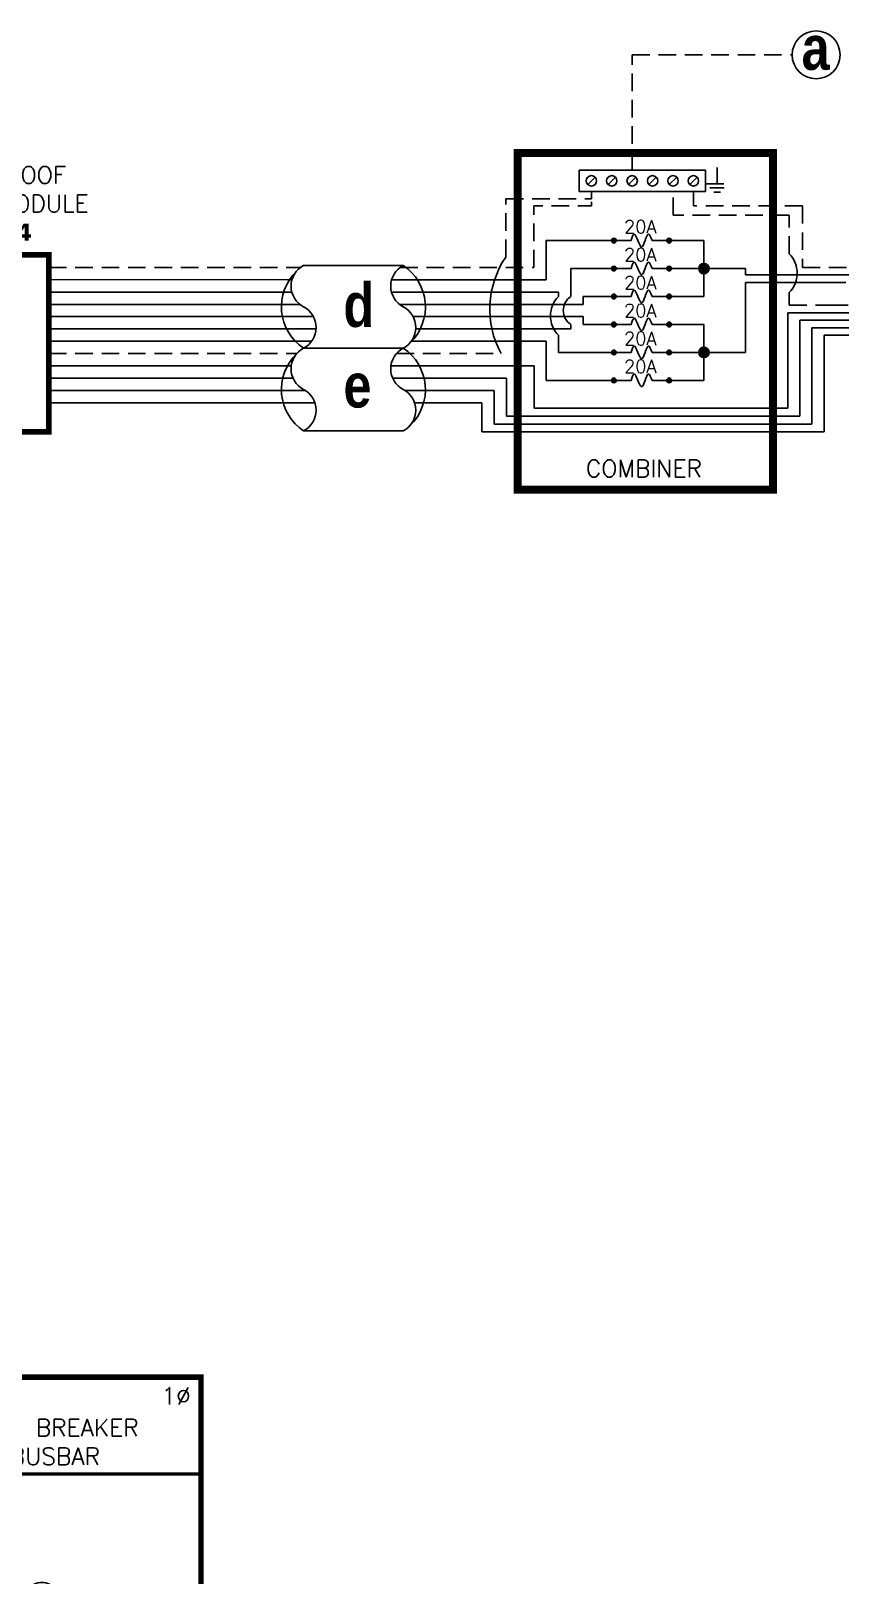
# Model space of a CAD drawing. Header units: feet. Extents: x 21514 to 22300, y 14552 to 15119.
# Drawn here: x 21852.8 to 22025.3, y 14789.4 to 15118.7 of the extents above; entities that cross this region are included whole.
import ezdxf

# ---------------------------------------------------------------- set-up
doc = ezdxf.new("R2010")
doc.units = ezdxf.units.FT
doc.header["$MEASUREMENT"] = 0
doc.linetypes.add('HIDDEN', pattern=[0.375, 0.25, -0.125])
for name, color, linetype in [('ONE LINE BLOCKS', 7, 'Continuous'), ('TABLES', 7, 'Continuous'), ('TEXT', 7, 'Continuous'), ('Z - TITLEBLOCK TXT', 7, 'Continuous')]:
    doc.layers.add(name, color=color, linetype=linetype)
doc.styles.add('ONE LINE TXT', font='techb___.ttf')
doc.styles.get("Standard").update_dxf_attribs({"font": 'simplex.shx'})

# ---------------------------------------------------------------- blocks, each defined once
blk = doc.blocks.new('M_MAIN BREAKER')
at = {"layer": 'ONE LINE BLOCKS', "linetype": 'Continuous'}
h = blk.add_hatch(color=1, dxfattribs=at)
h.dxf.hatch_style = 1
edge = h.paths.add_edge_path()
edge.add_arc((-12.418, 14.123), 0.0515, 0, 360)
h = blk.add_hatch(color=1, dxfattribs=at)
h.dxf.hatch_style = 1
edge = h.paths.add_edge_path()
edge.add_arc((-11.369, 14.123), 0.0515, 0, 360)
h = blk.add_hatch(color=1, dxfattribs=at)
h.dxf.hatch_style = 1
edge = h.paths.add_edge_path()
edge.add_arc((-12.418, 12.94), 0.0515, 0, 360)
h = blk.add_hatch(color=1, dxfattribs=at)
h.dxf.hatch_style = 1
edge = h.paths.add_edge_path()
edge.add_arc((-11.369, 12.94), 0.0515, 0, 360)
h = blk.add_hatch(color=1, dxfattribs=at)
h.dxf.hatch_style = 1
edge = h.paths.add_edge_path()
edge.add_arc((-9.245, 11.887), 0.0515, 0, 360)
h = blk.add_hatch(color=1, dxfattribs=at)
h.dxf.hatch_style = 1
edge = h.paths.add_edge_path()
edge.add_arc((-8.062, 11.887), 0.0515, 0, 360)
h = blk.add_hatch(color=1, dxfattribs=at)
h.dxf.hatch_style = 1
edge = h.paths.add_edge_path()
edge.add_arc((-9.245, 11.288), 0.0515, 0, 360)
h = blk.add_hatch(color=1, dxfattribs=at)
h.dxf.hatch_style = 1
edge = h.paths.add_edge_path()
edge.add_arc((-8.062, 11.288), 0.0515, 0, 360)
h = blk.add_hatch(color=1, dxfattribs=at)
h.dxf.hatch_style = 1
edge = h.paths.add_edge_path()
edge.add_arc((-9.245, 10.221), 0.0515, 0, 360)
h = blk.add_hatch(color=1, dxfattribs=at)
h.dxf.hatch_style = 1
edge = h.paths.add_edge_path()
edge.add_arc((-8.062, 10.221), 0.0515, 0, 360)
h = blk.add_hatch(color=1, dxfattribs=at)
h.dxf.hatch_style = 1
edge = h.paths.add_edge_path()
edge.add_arc((-9.245, 9.622), 0.0515, 0, 360)
h = blk.add_hatch(color=1, dxfattribs=at)
h.dxf.hatch_style = 1
edge = h.paths.add_edge_path()
edge.add_arc((-8.062, 9.622), 0.0515, 0, 360)
h = blk.add_hatch(color=1, dxfattribs=at)
h.dxf.hatch_style = 1
edge = h.paths.add_edge_path()
edge.add_arc((-9.245, 8.555), 0.0515, 0, 360)
h = blk.add_hatch(color=1, dxfattribs=at)
h.dxf.hatch_style = 1
edge = h.paths.add_edge_path()
edge.add_arc((-8.062, 8.555), 0.0515, 0, 360)
h = blk.add_hatch(color=1, dxfattribs=at)
h.dxf.hatch_style = 1
edge = h.paths.add_edge_path()
edge.add_arc((-9.245, 7.957), 0.0515, 0, 360)
h = blk.add_hatch(color=1, dxfattribs=at)
h.dxf.hatch_style = 1
edge = h.paths.add_edge_path()
edge.add_arc((-8.062, 7.957), 0.0515, 0, 360)
h = blk.add_hatch(color=1, dxfattribs=at)
h.dxf.hatch_style = 1
edge = h.paths.add_edge_path()
edge.add_arc((-9.245, 6.889), 0.0515, 0, 360)
h = blk.add_hatch(color=1, dxfattribs=at)
h.dxf.hatch_style = 1
edge = h.paths.add_edge_path()
edge.add_arc((-8.062, 6.889), 0.0515, 0, 360)
h = blk.add_hatch(color=1, dxfattribs=at)
h.dxf.hatch_style = 1
edge = h.paths.add_edge_path()
edge.add_arc((-9.245, 6.291), 0.0515, 0, 360)
h = blk.add_hatch(color=1, dxfattribs=at)
h.dxf.hatch_style = 1
edge = h.paths.add_edge_path()
edge.add_arc((-8.062, 6.291), 0.0515, 0, 360)
h = blk.add_hatch(color=1, dxfattribs=at)
h.dxf.hatch_style = 1
edge = h.paths.add_edge_path()
edge.add_arc((-9.245, 5.224), 0.0515, 0, 360)
h = blk.add_hatch(color=1, dxfattribs=at)
h.dxf.hatch_style = 1
edge = h.paths.add_edge_path()
edge.add_arc((-8.062, 5.224), 0.0515, 0, 360)
h = blk.add_hatch(color=1, dxfattribs=at)
h.dxf.hatch_style = 1
edge = h.paths.add_edge_path()
edge.add_arc((-9.245, 4.625), 0.0515, 0, 360)
h = blk.add_hatch(color=1, dxfattribs=at)
h.dxf.hatch_style = 1
edge = h.paths.add_edge_path()
edge.add_arc((-8.062, 4.625), 0.0515, 0, 360)
at = {"color": 7, "linetype": 'Continuous'}
for p, q in [((-3.665, 1.711), (-3.665, 5.224)), ((0, 1.711), (-3.665, 1.711))]:
    blk.add_line(p, q, dxfattribs=at)
at = {"color": 10, "linetype": 'Continuous'}
for p, q in [((-4.378, 1.149), (-4.378, 4.625)), ((-3.663, 4.625), (-3.663, 4.625)), ((-3.663, 4.625), (-3.663, 4.625)), ((0, 1.149), (-4.378, 1.149))]:
    blk.add_line(p, q, dxfattribs=at)
at = {"color": 253, "linetype": 'Continuous'}
for p, q in [((-6.385, 2.177), (-6.591, 2.177)), ((-6.385, 0.611), (-6.385, 2.177)), ((-5.561, 0.611), (-6.385, 0.611)), ((0, 0.611), (-4.626, 0.611))]:
    blk.add_line(p, q, dxfattribs=at)
at = {"color": 7, "linetype": 'Continuous'}
blk.add_circle((-19.559, -2.704), 0.906, dxfattribs=at)
at = {"color": 253, "linetype": 'Continuous'}
blk.add_arc((-5.093, 0.584), 0.468, 3.28193, 176.71807, dxfattribs=at)
at = {"layer": 'ONE LINE BLOCKS', "lineweight": 50}
for p, q in [((-19.225, 23.898), (-19.225, 26.892)), ((-19.225, 26.892), (-15.884, 26.892)), ((-15.884, 26.892), (-15.884, 23.898)), ((-15.884, 23.898), (-19.225, 23.898)), ((-14.957, 16.472), (-2.641, 16.472))]:
    blk.add_line(p, q, dxfattribs=at)
at = {"layer": 'ONE LINE BLOCKS', "lineweight": 50, "const_width": 0.21}
for points in [[(-19.225, 23.898), (-19.225, 26.892), (-15.884, 26.892), (-15.884, 23.898)], [(-14.957, -1.647), (-14.957, 20.128), (-2.641, 20.128), (-2.641, -1.647)]]:
    blk.add_lwpolyline(points, close=True, dxfattribs=at)
at = {"layer": 'TEXT', "color": 92, "linetype": 'HIDDEN', "ltscale": 15}
for p, q in [((-13.723, 3.547), (-13.723, 2.935)), ((-6.577, 3.547), (-13.723, 3.547)), ((-5.118, 0), (-5.118, 3.547)), ((-13.723, 2.935), (-12.555, 2.935)), ((0, 0), (-5.118, 0)), ((-12.555, -0.148), (-19.559, -0.148)), ((-19.559, -0.148), (-19.559, -1.798)), ((-19.559, -3.61), (-19.559, -5.799))]:
    blk.add_line(p, q, dxfattribs=at)
at = {"layer": 'TEXT', "color": 92, "linetype": 'Continuous', "ltscale": 15}
blk.add_line((-7.396, -0.918), (-11.751, -0.918), dxfattribs=at)
at = {"layer": 'TEXT', "color": 92, "linetype": 'HIDDEN', "flags": 128}
for points in [[(-11.18, 1.629), (-11.18, 1.009)], [(-11.595, 1.009), (-10.765, 1.009)], [(-10.909, 0.855), (-11.451, 0.855)], [(-11.053, 0.701), (-11.307, 0.701)]]:
    blk.add_lwpolyline(points, dxfattribs=at)
at = {"layer": 'TEXT', "color": 92, "linetype": 'Continuous', "ltscale": 4, "flags": 128}
for points in [[(-21.062, -5.799), (-18.057, -5.799)], [(-18.578, -6.356), (-20.541, -6.356)], [(-19.098, -6.913), (-20.02, -6.913)]]:
    blk.add_lwpolyline(points, dxfattribs=at)
at = {"layer": 'TEXT', "linetype": 'Continuous'}
blk.add_circle((-17.554, 25.395), 1.267, dxfattribs=at)
at = {"layer": 'TEXT', "color": 92, "linetype": 'Continuous', "ltscale": 0.3}
blk.add_arc((-5.848, 3.164), 0.824, 27.66392, 152.33608, dxfattribs=at)
at = {"layer": 'Z - TITLEBLOCK TXT', "color": 253, "linetype": 'Continuous'}
for p, q in [((-18.566, 13.922), (-18.566, 23.898)), ((-13.44, 13.922), (-18.566, 13.922)), ((-13.44, 4.344), (-13.44, 13.922)), ((-5.831, 4.344), (-13.44, 4.344)), ((-5.831, 4.344), (-5.831, 2.948)), ((-5.831, 2.948), (-6.591, 2.948))]:
    blk.add_line(p, q, dxfattribs=at)
at = {"layer": 'Z - TITLEBLOCK TXT', "color": 10, "linetype": 'Continuous'}
for p, q in [((-17.554, 14.866), (-17.554, 23.898)), ((-12.418, 14.866), (-17.554, 14.866)), ((-12.418, 4.625), (-12.418, 12.196)), ((-11.7, 11.288), (-12.418, 11.288)), ((-9.988, 11.288), (-11.037, 11.288)), ((-11.7, 9.622), (-12.418, 9.622)), ((-9.988, 9.622), (-11.037, 9.622)), ((-11.7, 7.957), (-12.418, 7.957)), ((-9.988, 7.957), (-11.037, 7.957)), ((-11.7, 6.291), (-12.418, 6.291)), ((-9.988, 6.291), (-11.037, 6.291)), ((-9.988, 4.625), (-12.418, 4.625)), ((-7.318, 4.625), (-4.378, 4.625))]:
    blk.add_line(p, q, dxfattribs=at)
at = {"layer": 'Z - TITLEBLOCK TXT', "color": 7, "linetype": 'Continuous'}
for p, q in [((-16.52, 15.77), (-16.52, 23.898)), ((-16.52, 15.77), (-11.369, 15.77)), ((-11.369, 15.77), (-11.369, 14.866)), ((-11.369, 11.887), (-11.369, 12.196)), ((-11.369, 10.221), (-11.369, 11.887)), ((-11.369, 11.887), (-9.988, 11.887)), ((-9.988, 11.887), (-11.369, 11.887)), ((-11.369, 8.555), (-11.369, 10.221)), ((-11.369, 10.221), (-9.988, 10.221)), ((-9.988, 10.221), (-11.369, 10.221)), ((-11.369, 6.889), (-11.369, 8.555)), ((-11.369, 8.555), (-9.988, 8.555)), ((-9.988, 8.555), (-11.369, 8.555)), ((-11.369, 5.224), (-11.369, 6.889)), ((-11.369, 6.889), (-9.988, 6.889)), ((-9.988, 6.889), (-11.369, 6.889)), ((-9.988, 5.224), (-11.369, 5.224)), ((-7.318, 5.224), (-3.665, 5.224))]:
    blk.add_line(p, q, dxfattribs=at)
at = {"layer": 'Z - TITLEBLOCK TXT', "color": 1, "linetype": 'Continuous'}
for p, q in [((-12.555, -1.378), (-12.555, 3.395)), ((-12.555, 3.395), (-11.751, 3.395)), ((-11.751, 3.395), (-11.751, -1.378)), ((-7.396, -1.366), (-7.396, 3.408)), ((-7.396, 3.408), (-6.591, 3.408)), ((-6.591, 3.408), (-6.591, -1.366)), ((-11.751, -1.378), (-12.555, -1.378)), ((-6.591, -1.366), (-7.396, -1.366))]:
    blk.add_line(p, q, dxfattribs=at)
at = {"layer": 'Z - TITLEBLOCK TXT', "color": 4, "linetype": 'Continuous'}
for p, q in [((-12.014, 3.075), (-12.293, 2.796)), ((-6.854, 3.087), (-7.133, 2.809)), ((-12.014, 2.304), (-12.293, 2.025)), ((-6.854, 2.317), (-7.133, 2.038)), ((-12.014, 1.533), (-12.293, 1.255)), ((-6.854, 1.546), (-7.133, 1.267)), ((-12.014, 0.762), (-12.293, 0.484)), ((-6.854, 0.775), (-7.133, 0.497)), ((-6.854, 0.004), (-7.133, -0.274)), ((-12.014, -0.008), (-12.293, -0.287)), ((-12.014, -0.779), (-12.293, -1.058)), ((-6.854, -0.766), (-7.133, -1.045))]:
    blk.add_line(p, q, dxfattribs=at)
at = {"layer": 'Z - TITLEBLOCK TXT', "color": 1, "linetype": 'Continuous', "flags": 128}
for points in [[(-12.418, 14.866), (-12.418, 14.123)], [(-12.418, 14.866), (-12.418, 14.123)], [(-11.369, 14.866), (-11.369, 14.123)], [(-11.369, 14.866), (-11.369, 14.123)], [(-12.418, 12.94), (-12.418, 12.196)], [(-11.369, 12.94), (-11.369, 12.196)], [(-9.988, 11.887), (-9.245, 11.887)], [(-9.988, 11.887), (-9.245, 11.887)], [(-8.062, 11.887), (-7.318, 11.887)], [(-9.988, 11.288), (-9.245, 11.288)], [(-9.988, 11.288), (-9.245, 11.288)], [(-8.062, 11.288), (-7.318, 11.288)], [(-9.988, 10.221), (-9.245, 10.221)], [(-9.988, 10.221), (-9.245, 10.221)], [(-8.062, 10.221), (-7.318, 10.221)], [(-9.988, 9.622), (-9.245, 9.622)], [(-9.988, 9.622), (-9.245, 9.622)], [(-8.062, 9.622), (-7.318, 9.622)], [(-9.988, 8.555), (-9.245, 8.555)], [(-9.988, 8.555), (-9.245, 8.555)], [(-8.062, 8.555), (-7.318, 8.555)], [(-9.988, 7.957), (-9.245, 7.957)], [(-9.988, 7.957), (-9.245, 7.957)], [(-8.062, 7.957), (-7.318, 7.957)], [(-9.988, 6.889), (-9.245, 6.889)], [(-9.988, 6.889), (-9.245, 6.889)], [(-8.062, 6.889), (-7.318, 6.889)], [(-9.988, 6.291), (-9.245, 6.291)], [(-9.988, 6.291), (-9.245, 6.291)], [(-8.062, 6.291), (-7.318, 6.291)], [(-9.988, 5.224), (-9.245, 5.224)], [(-9.988, 5.224), (-9.245, 5.224)], [(-8.062, 5.224), (-7.318, 5.224)], [(-9.988, 4.625), (-9.245, 4.625)], [(-9.988, 4.625), (-9.245, 4.625)], [(-8.062, 4.625), (-7.318, 4.625)]]:
    blk.add_lwpolyline(points, dxfattribs=at)
at = {"layer": 'Z - TITLEBLOCK TXT', "color": 1, "linetype": 'Continuous'}
for centre in [(-12.418, 14.123), (-11.369, 14.123), (-12.418, 12.94), (-11.369, 12.94), (-9.245, 11.887), (-8.062, 11.887), (-9.245, 11.288), (-8.062, 11.288), (-9.245, 10.221), (-8.062, 10.221), (-9.245, 9.622), (-8.062, 9.622), (-9.245, 8.555), (-8.062, 8.555), (-9.245, 7.957), (-8.062, 7.957), (-9.245, 6.889), (-8.062, 6.889), (-9.245, 6.291), (-8.062, 6.291), (-9.245, 5.224), (-8.062, 5.224), (-9.245, 4.625), (-8.062, 4.625)]:
    blk.add_circle(centre, 0.0515, dxfattribs=at)
at = {"layer": 'Z - TITLEBLOCK TXT', "color": 4, "linetype": 'Continuous'}
for centre in [(-12.153, 2.935), (-6.993, 2.948), (-12.153, 2.165), (-6.993, 2.177), (-12.153, 1.394), (-6.993, 1.407), (-12.153, 0.623), (-6.993, 0.636), (-12.153, -0.148), (-6.993, -0.135), (-12.153, -0.918), (-6.993, -0.906)]:
    blk.add_circle(centre, 0.197, dxfattribs=at)
at = {"layer": 'Z - TITLEBLOCK TXT', "color": 1, "linetype": 'Continuous'}
for centre, start, end in [((-12.629, 13.531), 310.3392, 49.6608), ((-11.58, 13.531), 310.3392, 49.6608), ((-8.653, 11.675), 40.3392, 139.6608), ((-8.653, 11.077), 40.3392, 139.6608), ((-8.653, 10.01), 40.3392, 139.6608), ((-8.653, 9.411), 40.3392, 139.6608), ((-8.653, 8.344), 40.3392, 139.6608), ((-8.653, 7.745), 40.3392, 139.6608), ((-8.653, 6.678), 40.3392, 139.6608), ((-8.653, 6.079), 40.3392, 139.6608), ((-8.653, 5.012), 40.3392, 139.6608), ((-8.653, 4.413), 40.3392, 139.6608)]:
    blk.add_arc(centre, 0.697, start, end, dxfattribs=at)
at = {"layer": 'Z - TITLEBLOCK TXT', "color": 10, "linetype": 'Continuous'}
for centre in [(-11.369, 11.269), (-11.369, 9.603), (-11.369, 7.938), (-11.369, 6.272)]:
    blk.add_arc(centre, 0.332, 3.2937, 176.7063, dxfattribs=at)
at = {"layer": 'TABLES', "color": 1, "linetype": 'Continuous'}
blk.add_text('NEUTRAL', height=0.648, rotation=90, dxfattribs=at).set_placement((-7.512, -0.725))
at = {"layer": 'TEXT', "color": 1}
for s, p in [('EXISTING', (-23.874, 26.77)), ('120/240V', (-24.233, 25.604)), ('UTILITY', (-23.531, 24.558)), ('METER', (-23.336, 23.512))]:
    blk.add_text(s, height=0.6278, dxfattribs=at).set_placement(p)
at = {"layer": 'TEXT', "color": 1, "attachment_point": 5}
for s, width, gutter_width, heights, insert, char_height in [('240V', 0.14806, 0.75, [0], (-13.274, 19.41), 0.648), ('1∅', 0.14806, 0.75, [0], (-3.582, 19.41), 0.648), ('#A MAIN BREAKER\\P#A BUSBAR', 11.19903, 0.75, [0], (-8.925, 17.569), 0.648), ('2p#A', 0.14806, 0.75, [0], (-10.547, 13.525), 0.648), ('EXISTING MAIN BREAKER LOAD CENTER\\P2p##A BACK FEED BREAKER\\P{\\fVerdana|b1|i0|c0|p34;NEC 690.64}', 14.14398, 7.17, [12.8], (-8.173, -3.931), 0.62775)]:
    blk.add_mtext_dynamic_manual_height_columns(s, width=width, gutter_width=gutter_width, heights=heights, dxfattribs=dict(at, insert=insert, char_height=char_height))
at = {"layer": 'Z - TITLEBLOCK TXT', "color": 253, "linetype": 'Continuous', "style": 'ONE LINE TXT'}
blk.add_text('M', height=1.662, dxfattribs=at).set_placement((-18.362, 24.559))
at = {"layer": 'Z - TITLEBLOCK TXT', "color": 1, "linetype": 'Continuous', "insert": (-20.083, -1.651), "char_height": 1.66239, "attachment_point": 1, "style": 'ONE LINE TXT'}
blk.add_mtext_dynamic_manual_height_columns('{\\W1;\\C256;a}', width=0.13853, gutter_width=2.132, heights=[0], dxfattribs=at)
blk = doc.blocks.new('*U15')
at = {"color": 155, "true_color": 0x647190}
blk.add_blockref('M_MAIN BREAKER', (0, 0), dxfattribs=at)

msp = doc.modelspace()

# ---------------------------------------------------------------- hatches: boundary and pattern name
at = {"linetype": 'Continuous'}
h = msp.add_hatch(color=7, dxfattribs=at)
h.dxf.hatch_style = 1
edge = h.paths.add_edge_path()
edge.add_arc((21977.08, 15073.96), 0.513, 0, 360)
h = msp.add_hatch(color=7, dxfattribs=at)
h.dxf.hatch_style = 1
edge = h.paths.add_edge_path()
edge.add_arc((21988.86, 15073.96), 0.513, 0, 360)
h = msp.add_hatch(color=7, dxfattribs=at)
h.dxf.hatch_style = 1
edge = h.paths.add_edge_path()
edge.add_arc((21977.08, 15068), 0.513, 0, 360)
h = msp.add_hatch(color=7, dxfattribs=at)
h.dxf.hatch_style = 1
edge = h.paths.add_edge_path()
edge.add_arc((21988.86, 15068), 0.513, 0, 360)
h = msp.add_hatch(color=7, dxfattribs=at)
h.dxf.hatch_style = 1
edge = h.paths.add_edge_path()
edge.add_arc((21977.08, 15062.04), 0.513, 0, 360)
h = msp.add_hatch(color=7, dxfattribs=at)
h.dxf.hatch_style = 1
edge = h.paths.add_edge_path()
edge.add_arc((21988.86, 15062.04), 0.513, 0, 360)
h = msp.add_hatch(color=253, dxfattribs=at)
h.dxf.hatch_style = 1
edge = h.paths.add_edge_path()
edge.add_arc((21977.08, 15056.08), 0.513, 0, 360)
h = msp.add_hatch(color=253, dxfattribs=at)
h.dxf.hatch_style = 1
edge = h.paths.add_edge_path()
edge.add_arc((21988.86, 15056.08), 0.513, 0, 360)
h = msp.add_hatch(color=253, dxfattribs=at)
h.dxf.hatch_style = 1
edge = h.paths.add_edge_path()
edge.add_arc((21977.08, 15050.12), 0.513, 0, 360)
h = msp.add_hatch(color=253, dxfattribs=at)
h.dxf.hatch_style = 1
edge = h.paths.add_edge_path()
edge.add_arc((21988.86, 15050.12), 0.513, 0, 360)
h = msp.add_hatch(color=253, dxfattribs=at)
h.dxf.hatch_style = 1
edge = h.paths.add_edge_path()
edge.add_arc((21977.08, 15044.16), 0.513, 0, 360)
h = msp.add_hatch(color=253, dxfattribs=at)
h.dxf.hatch_style = 1
edge = h.paths.add_edge_path()
edge.add_arc((21988.86, 15044.16), 0.513, 0, 360)
at = {"layer": 'ONE LINE BLOCKS', "linetype": 'Continuous'}
h = msp.add_hatch(color=254, dxfattribs=at)
h.dxf.hatch_style = 1
edge = h.paths.add_edge_path()
edge.add_arc((21996.26, 15068), 1.11, 0, 360)
h = msp.add_hatch(color=254, dxfattribs=at)
h.dxf.hatch_style = 1
edge = h.paths.add_edge_path()
edge.add_arc((21996.26, 15050.12), 1.11, 0, 360)

# ---------------------------------------------------------------- linework, layer by layer
at = {"color": 1, "linetype": 'Continuous'}
for p, q in [((21977.59, 15073.96), (21980.73, 15073.97)), ((21985.23, 15073.96), (21988.35, 15073.96)), ((21977.59, 15068), (21980.73, 15068.01)), ((21985.23, 15068), (21988.35, 15068)), ((21977.59, 15062.04), (21980.73, 15062.05)), ((21985.23, 15062.04), (21988.35, 15062.04)), ((21977.59, 15056.08), (21980.73, 15056.09)), ((21985.23, 15056.08), (21988.35, 15056.08)), ((21977.59, 15050.12), (21980.73, 15050.12)), ((21985.23, 15050.12), (21988.35, 15050.12)), ((21977.59, 15044.16), (21980.73, 15044.16)), ((21985.23, 15044.16), (21988.35, 15044.16))]:
    msp.add_line(p, q, dxfattribs=at)
at = {"color": 7, "linetype": 'Continuous'}
for p, q in [((21932.16, 15068.64), (21910.91, 15068.64)), ((22005.11, 15068), (21996.26, 15068)), ((22005.11, 15066.63), (22005.11, 15068)), ((21856.6, 15065.64), (21907.48, 15065.63)), ((21907.48, 15065.63), (21908.45, 15065.63)), ((21929.69, 15065.62), (21960, 15065.61)), ((22005.11, 15066.63), (22027.35, 15066.63)), ((21856.6, 15060.37), (21906.23, 15060.37)), ((21906.23, 15060.37), (21910.09, 15060.37)), ((21931.34, 15060.37), (21960, 15060.37)), ((21856.6, 15055.13), (21908.22, 15055.13)), ((21908.22, 15055.13), (21913.57, 15055.13)), ((21934.82, 15055.13), (21960, 15055.13)), ((21910.91, 15051.02), (21932.16, 15051.02)), ((21932.16, 15051.02), (21910.91, 15051.02)), ((21856.6, 15047.26), (21908.29, 15047.26)), ((21929.54, 15047.26), (21960.07, 15047.26)), ((21856.6, 15042.02), (21911.24, 15042.02)), ((21932.48, 15042.02), (21951.52, 15042.02)), ((21951.52, 15042.02), (21951.52, 15034.85)), ((21951.52, 15036.77), (21951.52, 15036.77)), ((21910.91, 15033.39), (21932.16, 15033.39))]:
    msp.add_line(p, q, dxfattribs=at)
at = {"color": 253, "linetype": 'Continuous'}
for p, q in [((22005.11, 15065.02), (22005.11, 15050.12)), ((22005.11, 15065.02), (22026.5, 15065.02)), ((21856.6, 15062.99), (21906.44, 15062.99)), ((21906.44, 15062.99), (21908.41, 15062.99)), ((21929.65, 15062.99), (21960, 15062.99)), ((21856.6, 15057.75), (21906.77, 15057.75)), ((21906.77, 15057.75), (21913, 15057.75)), ((21934.25, 15057.75), (21960, 15057.75)), ((22016.71, 15036.55), (22016.71, 15056.98)), ((22016.71, 15056.98), (22022.24, 15056.98)), ((22022.24, 15056.98), (22074.75, 15056.98)), ((21856.6, 15052.5), (21911.45, 15052.5)), ((21911.45, 15052.5), (21912.63, 15052.5)), ((21933.88, 15052.5), (21960, 15052.5)), ((21962.62, 15052.5), (21962.62, 15044.16)), ((22021.88, 15053.77), (22152.97, 15053.77)), ((22021.88, 15033.16), (22021.88, 15053.77)), ((22005.11, 15050.12), (21996.26, 15050.12)), ((21856.6, 15044.64), (21908.66, 15044.64)), ((21929.9, 15044.64), (21954.14, 15044.64)), ((21954.14, 15036.55), (21954.14, 15044.64)), ((21954.14, 15036.55), (21954.14, 15044.64)), ((21962.62, 15044.16), (21970.49, 15044.16)), ((21856.6, 15039.4), (21913.32, 15039.4)), ((21934.56, 15039.4), (21948.89, 15039.4)), ((21948.89, 15039.4), (21948.89, 15033.16)), ((21951.52, 15039.4), (21951.52, 15039.4)), ((21954.14, 15036.55), (22016.71, 15036.55)), ((21948.89, 15033.16), (22021.88, 15033.16))]:
    msp.add_line(p, q, dxfattribs=at)
for p, q in [((22014.13, 15038.25), (22014.13, 15058.59)), ((22014.13, 15058.59), (22022.45, 15058.59)), ((22022.45, 15058.59), (22074.75, 15058.59)), ((22019.29, 15055.37), (22155.59, 15055.38)), ((22019.29, 15034.85), (22019.29, 15055.37)), ((21960.07, 15038.25), (21960.07, 15047.26)), ((21960.07, 15038.25), (22014.13, 15038.25)), ((21951.52, 15034.85), (22019.29, 15034.85))]:
    msp.add_line(p, q)
at = {"color": 7, "linetype": 'Continuous', "flags": 128}
for points in [[(21960, 15065.61), (21962.62, 15065.61), (21962.62, 15073.96), (21970.49, 15073.96)], [(21970.49, 15073.96), (21977.08, 15073.96)], [(21988.86, 15073.96), (21996.26, 15073.96)], [(21996.26, 15073.96), (21996.26, 15062.04)], [(21967.87, 15062.04), (21967.87, 15068), (21970.49, 15068)], [(21970.49, 15068), (21977.08, 15068)], [(21970.49, 15068), (21977.08, 15068)], [(21988.86, 15068), (21996.26, 15068)], [(21960, 15060.37), (21970.49, 15060.37), (21970.49, 15062.04)], [(21970.49, 15062.04), (21977.08, 15062.04)], [(21970.49, 15062.04), (21977.08, 15062.04)], [(21988.86, 15062.04), (21996.26, 15062.04)], [(21960, 15055.13), (21967.87, 15055.13), (21967.87, 15056.08)]]:
    msp.add_lwpolyline(points, dxfattribs=at)
at = {"color": 253, "linetype": 'Continuous', "flags": 128}
for points in [[(21960, 15062.99), (21965.25, 15062.99), (21965.25, 15062.04)], [(21960, 15057.75), (21970.49, 15057.75), (21970.49, 15056.08)], [(21970.49, 15056.08), (21977.08, 15056.08)], [(21970.49, 15056.08), (21977.08, 15056.08)], [(21988.86, 15056.08), (21996.26, 15056.08)], [(21996.26, 15056.08), (21996.26, 15044.16)], [(21962.62, 15052.5), (21960, 15052.5)], [(21965.25, 15053.77), (21965.25, 15050.12), (21970.49, 15050.12)], [(21970.49, 15050.12), (21977.08, 15050.12)], [(21970.49, 15050.12), (21977.08, 15050.12)], [(21988.86, 15050.12), (21996.26, 15050.12)], [(21970.49, 15044.16), (21977.08, 15044.16)], [(21988.86, 15044.16), (21996.26, 15044.16)]]:
    msp.add_lwpolyline(points, dxfattribs=at)
at = {"color": 7, "linetype": 'Continuous'}
for centre, radius in [((22020.2, 15113.57), 5.11), ((21977.08, 15073.96), 0.513), ((21988.86, 15073.96), 0.513), ((21977.08, 15068), 0.513), ((21988.86, 15068), 0.513), ((21977.08, 15062.04), 0.513), ((21988.86, 15062.04), 0.513)]:
    msp.add_circle(centre, radius, dxfattribs=at)
at = {"color": 253, "linetype": 'Continuous'}
for centre in [(21977.08, 15056.08), (21988.86, 15056.08), (21977.08, 15050.12), (21988.86, 15050.12), (21977.08, 15044.16), (21988.86, 15044.16)]:
    msp.add_circle(centre, 0.513, dxfattribs=at)
at = {"color": 92, "linetype": 'Continuous'}
msp.add_arc((22010.24, 15067.01), 5.91, 315.6055, 44.3945, dxfattribs=at)
at = {"color": 7, "linetype": 'Continuous'}
for centre, radius, start, end in [((21916.76, 15059.83), 10.58, 133.9732, 236.4265), ((21926.31, 15059.83), 10.58, 313.9732, 56.4265), ((21969.9, 15059.06), 3.61, 124.3567, 235.6433), ((21926.31, 15042.2), 10.58, 313.9732, 56.4265), ((21916.76, 15042.2), 10.58, 133.9732, 236.4265)]:
    msp.add_arc(centre, radius, start, end, dxfattribs=at)
at = {"color": 253, "linetype": 'Continuous'}
msp.add_arc((21969.47, 15057.91), 5.91, 135.6055, 224.3945, dxfattribs=at)
at = {"color": 1, "linetype": 'Continuous'}
for points in [[(21980.73, 15073.97), (21981.39, 15075.31), (21982.98, 15072.62), (21984.44, 15075.31), (21985.23, 15073.96)], [(21980.73, 15068.01), (21981.39, 15069.34), (21982.98, 15066.66), (21984.44, 15069.34), (21985.23, 15068)], [(21980.73, 15062.05), (21981.39, 15063.38), (21982.98, 15060.7), (21984.44, 15063.38), (21985.23, 15062.04)], [(21980.73, 15056.09), (21981.39, 15057.42), (21982.98, 15054.73), (21984.44, 15057.42), (21985.23, 15056.08)], [(21980.73, 15050.12), (21981.39, 15051.46), (21982.98, 15048.77), (21984.44, 15051.46), (21985.23, 15050.12)], [(21980.73, 15044.16), (21981.39, 15045.5), (21982.98, 15042.81), (21984.44, 15045.5), (21985.23, 15044.16)]]:
    msp.add_spline(points, degree=3, dxfattribs=at)
at = {"layer": 'ONE LINE BLOCKS', "lineweight": 50}
for points, const_width in [([(22011.03, 15020.87), (21956.57, 15020.87), (21956.57, 15092.65), (22011.03, 15092.65)], 1.71), ([(22011.03, 15020.87), (21956.57, 15020.87), (21956.57, 15092.65), (22011.03, 15092.65)], 1.71), ([(21856.6, 15033.17), (21818.82, 15033.17), (21818.82, 15070.95), (21856.6, 15070.95)], 1.19)]:
    msp.add_lwpolyline(points, close=True, dxfattribs=dict(at, const_width=const_width))
at = {"layer": 'TEXT', "color": 92, "linetype": 'HIDDEN', "ltscale": 15}
for p, q in [((21980.97, 15113.57), (22015.09, 15113.57)), ((21980.97, 15088.97), (21980.97, 15113.57)), ((21972.27, 15082.89), (21972.27, 15084.43)), ((21989.68, 15079.37), (21989.68, 15084.43)), ((21994.03, 15081.35), (21994.03, 15084.43)), ((21954.02, 15070.43), (21954.02, 15082.89)), ((21954.02, 15082.89), (21972.27, 15082.89)), ((22017.29, 15081.35), (21994.03, 15081.35)), ((22017.29, 15081.35), (22017.29, 15068.24)), ((22014.47, 15079.38), (21989.68, 15079.37)), ((22014.47, 15071.14), (22014.47, 15079.38)), ((21856.6, 15068.24), (21909.72, 15068.24)), ((21909.72, 15068.24), (21910.26, 15068.24)), ((21931.51, 15068.24), (21960, 15068.24)), ((22017.29, 15068.24), (22027.57, 15068.24)), ((22014.47, 15062.88), (22014.47, 15060.2)), ((22014.47, 15060.2), (22023.27, 15060.2)), ((22023.27, 15060.2), (22074.75, 15060.2)), ((21856.6, 15049.9), (21909.49, 15049.9)), ((21930.74, 15049.9), (21953.02, 15049.9))]:
    msp.add_line(p, q, dxfattribs=at)
at = {"layer": 'TEXT', "color": 92, "linetype": 'HIDDEN', "ltscale": 15, "flags": 128}
for points in [[(21999.1, 15089.56), (21999.09, 15086.05)], [(21960, 15068.24), (21960, 15081.35), (21972.27, 15081.35), (21972.27, 15084.43)], [(21996.75, 15086.05), (22001.43, 15086.05)], [(22000.62, 15085.19), (21997.56, 15085.19)], [(21999.81, 15084.32), (21998.37, 15084.32)]]:
    msp.add_lwpolyline(points, dxfattribs=at)
at = {"layer": 'TEXT', "color": 92, "linetype": 'Continuous', "ltscale": 15}
msp.add_arc((21970.26, 15059.35), 19.66, 145.6844, 208.716, dxfattribs=at)
at = {"layer": 'Z - TITLEBLOCK TXT', "color": 1, "linetype": 'Continuous'}
for p, q in [((21969.68, 15084.43), (21969.68, 15088.97)), ((21969.68, 15088.97), (21996.62, 15088.97)), ((21996.62, 15088.97), (21996.62, 15084.43)), ((21996.62, 15084.43), (21969.68, 15084.43))]:
    msp.add_line(p, q, dxfattribs=at)
at = {"layer": 'Z - TITLEBLOCK TXT', "color": 4, "linetype": 'Continuous'}
for p, q in [((21973.06, 15087.49), (21971.49, 15085.92)), ((21977.41, 15087.49), (21975.84, 15085.92)), ((21981.76, 15087.49), (21980.19, 15085.92)), ((21986.11, 15087.49), (21984.54, 15085.92)), ((21990.46, 15087.49), (21988.89, 15085.92)), ((21994.81, 15087.49), (21993.24, 15085.92))]:
    msp.add_line(p, q, dxfattribs=at)
for centre in [(21972.27, 15086.7), (21976.62, 15086.7), (21980.97, 15086.7), (21985.33, 15086.7), (21989.68, 15086.7), (21994.03, 15086.7)]:
    msp.add_circle(centre, 1.11, dxfattribs=at)
at = {"layer": 'Z - TITLEBLOCK TXT', "color": 7, "linetype": 'Continuous'}
for centre in [(21996.26, 15068), (21996.26, 15068), (21996.26, 15050.12), (21996.26, 15050.12)]:
    msp.add_circle(centre, 1.11, dxfattribs=at)
at = {"layer": 'Z - TITLEBLOCK TXT', "linetype": 'Continuous'}
for centre, start, end in [((21913.22, 15064.24), 117.6639, 242.3361), ((21934.47, 15064.24), 117.6639, 242.3361), ((21908.6, 15055.42), 297.6639, 62.3361), ((21929.85, 15055.42), 297.6639, 62.3361), ((21913.22, 15046.61), 117.6639, 242.3361), ((21934.47, 15046.61), 117.6639, 242.3361), ((21908.6, 15037.8), 297.6639, 62.3361), ((21929.85, 15037.8), 297.6639, 62.3361)]:
    msp.add_arc(centre, 4.98, start, end, dxfattribs=at)

# ---------------------------------------------------------------- block references
at = {"color": 155, "true_color": 0x647190, "xscale": 5.644441731736358, "yscale": 5.644441731736358, "zscale": 5.644441731736358}
msp.add_blockref('*U15', (21903.94, 14718.03), dxfattribs=at)

# ---------------------------------------------------------------- texts
at = {"layer": 'TABLES', "color": 1, "linetype": 'Continuous'}
for p in [(21979.24, 15075.55), (21979.24, 15069.58), (21979.24, 15063.62), (21979.24, 15057.66), (21979.24, 15051.7), (21979.24, 15045.74)]:
    msp.add_text('20A', height=2.778, dxfattribs=at).set_placement(p)
at = {"layer": 'TEXT', "color": 1, "attachment_point": 5}
for s, width, insert, char_height in [(' \\PMOUNTED TO ROOF \\PUNDER SOLAR MODULE\\P{\\fVerdana|b1|i0|c0|p34;NEC 690.34}', 70.2138, (21836.83, 15084.87), 3.6576), ('COMBINER', 1.1897, (21983.47, 15025.37), 3.658)]:
    msp.add_mtext_dynamic_manual_height_columns(s, width=width, gutter_width=7.17, heights=[0], dxfattribs=dict(at, insert=insert, char_height=char_height))
at = {"layer": 'Z - TITLEBLOCK TXT', "color": 1, "linetype": 'Continuous', "char_height": 9.3833, "attachment_point": 1, "style": 'ONE LINE TXT'}
for s, insert in [('{\\W1;\\C256;a}', (22017.1, 15119.76)), ('{\\W1;\\C256;d}', (21919.4, 15064.94)), ('{\\W1;\\C256;e}', (21919.4, 15047.76))]:
    msp.add_mtext_dynamic_manual_height_columns(s, width=0.1385, gutter_width=2.13, heights=[0], dxfattribs=dict(at, insert=insert))

doc.saveas('drawing.dxf')
